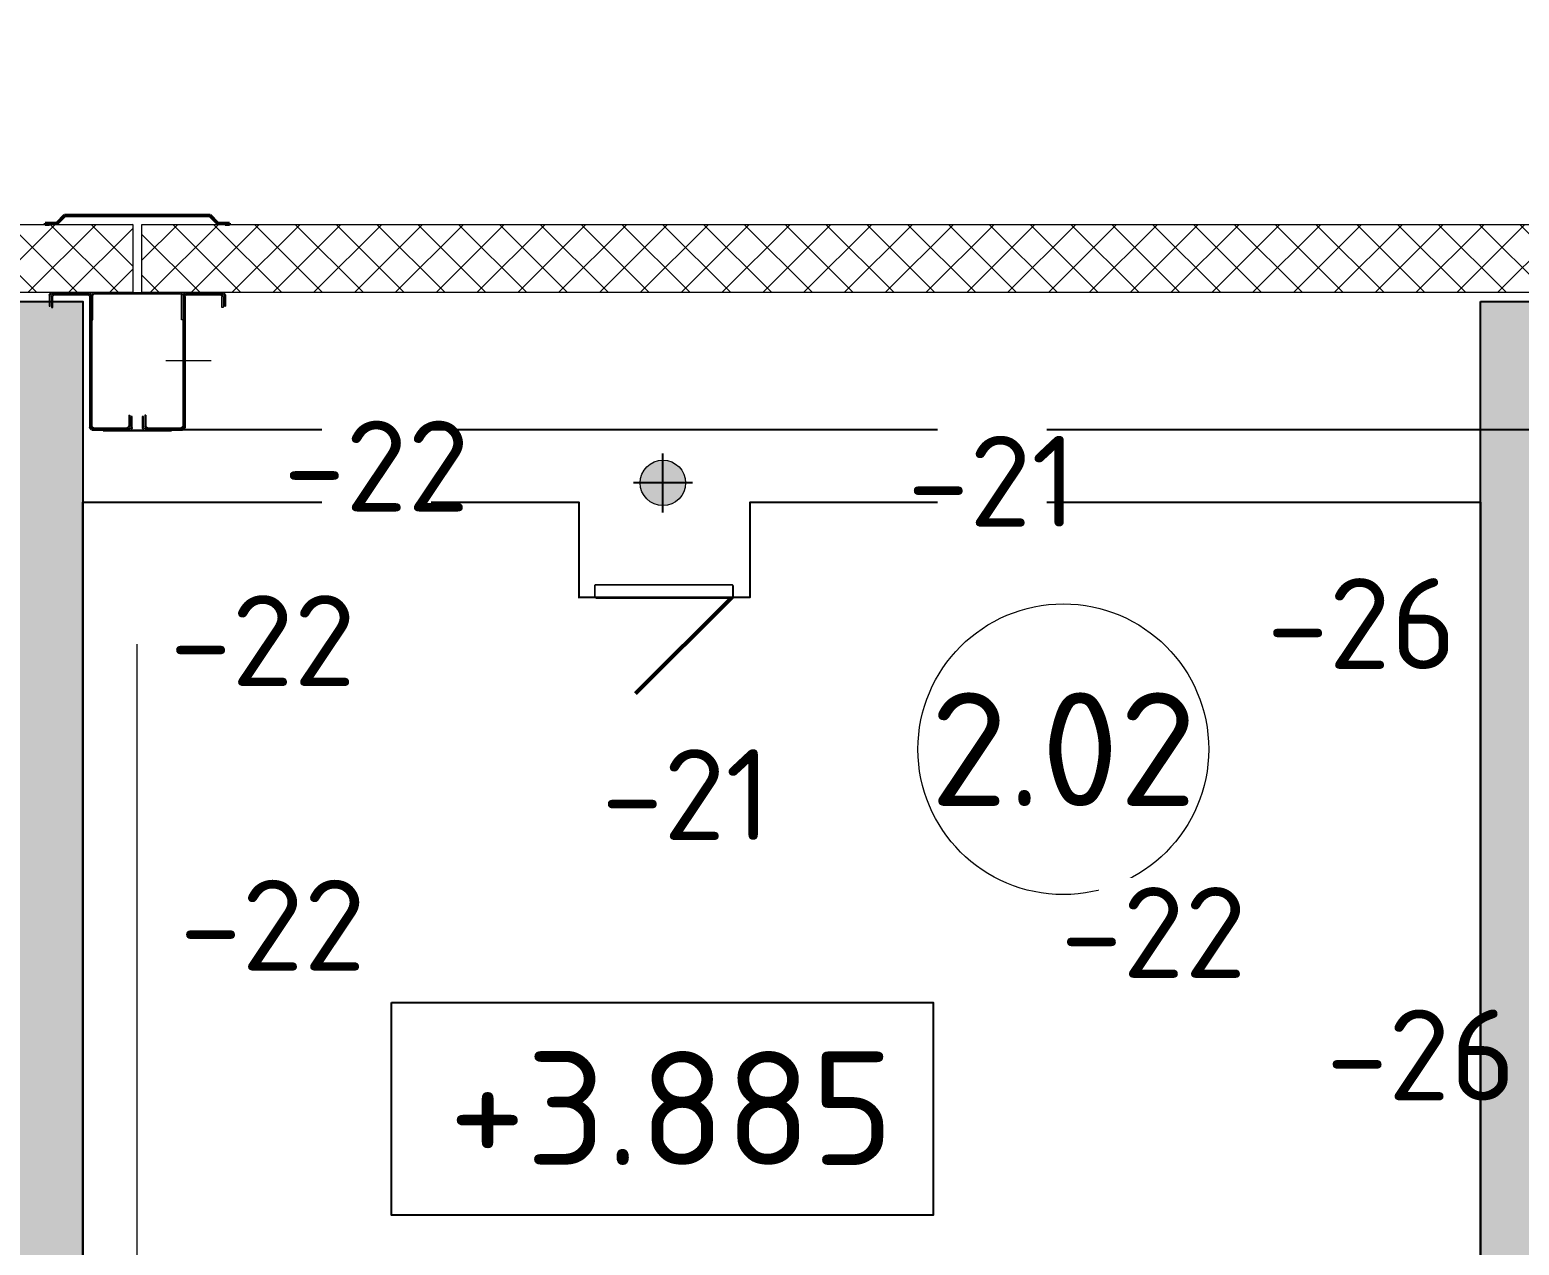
# Model space of a CAD drawing. Header units: metres. Extents: x -2111 to 158, y 19 to 1277.
# Drawn here: x 52.439 to 55.715, y 31.39 to 34.065 of the extents above; entities that cross this region are included whole.
import ezdxf
from ezdxf.enums import TextEntityAlignment as Align

# ---------------------------------------------------------------- set-up
doc = ezdxf.new("R2010")
doc.units = ezdxf.units.M
for name, pattern in [('CENTER', [20, 15, -1.7, 1.6, -1.7]), ('XKITLINE00', [0]), ('XKITLINE02', [4, 2, -2]), ('Xref_level ST-8$0$DASHDOT', [25.4, 12.7, -6.35, 0, -6.35])]:
    doc.linetypes.add(name, pattern=pattern)
for name, color, linetype in [('01', 123, 'Continuous'), ('высотные отклонения', 7, 'Continuous'), ('Средние', 142, 'Continuous'), ('Стены', 7, 'Continuous')]:
    doc.layers.add(name, color=color, linetype=linetype)
doc.layers.add('0_сети', color=7, linetype='Continuous', lineweight=0, transparency=0.7)
doc.layers.add('_5-1_Площадь помещений', color=2, linetype='Continuous', plot=False)
doc.layers.add('ГКЛ (контур)', color=255, linetype='Continuous', plot=False)
for name, color, linetype, lineweight in [('Part', 5, 'Continuous', 0), ('S-WALL-PATT', 7, 'Continuous', 0), ('Выноски', 7, 'Continuous', 15), ('Обобщенные модели', 7, 'Continuous', 18), ('Оси', 250, 'Xref_level ST-8$0$DASHDOT', 5), ('Стены штриховка', 7, 'Continuous', 9)]:
    doc.layers.add(name, color=color, linetype=linetype, lineweight=lineweight)
doc.styles.add('Норм 2.5', font='isocpeur.ttf', dxfattribs={"height": 2.5})

# ---------------------------------------------------------------- blocks, each defined once
blk = doc.blocks.new('Колонна К2')
at = {"layer": 'Part', "linetype": 'XKITLINE00', "lineweight": 0}
for p, q in [((-105, 146), (-104.9, 146.9)), ((-105, -141), (-105, 146)), ((-102.5, 146.6), (-102.5, 145.9)), ((-102.5, -141.1), (-102.5, 145.9)), ((-102.5, 143.6), (-102.4, 144.4)), ((-102.5, -143.4), (-102.5, 143.6)), ((-100, 144.1), (-100, 143.5)), ((-100, -143.5), (-100, 143.5)), ((-99.4, 152.4), (-98.5, 152.5)), ((-98.4, 150), (-99.1, 150)), ((-98.5, 152.5), (-17.5, 152.5)), ((-98.4, 150), (-17.6, 150)), ((-96.9, 149.9), (-96.1, 150)), ((-96, 147.5), (-96.6, 147.5)), ((-96.1, 150), (-22.9, 150)), ((-96, 147.5), (-23, 147.5)), ((-22.4, 147.5), (-23, 147.5)), ((-22.9, 150), (-22.1, 149.9)), ((-19, 143.5), (-19, 144.1)), ((-19, 120), (-19, 143.5)), ((-16.9, 150), (-17.6, 150)), ((-17.5, 152.5), (-16.6, 152.4)), ((-16.6, 144.4), (-16.5, 143.6)), ((-16.5, 120), (-16.5, 143.6)), ((-13.5, 145.9), (-13.5, 146.6)), ((-13.5, 122.5), (-13.5, 145.9)), ((-11.1, 146.9), (-11, 146)), ((-11, 146), (-11, 122.5)), ((11, 146), (11.1, 146.9)), ((11, 122.5), (11, 146)), ((13.5, 146.6), (13.5, 145.9)), ((13.5, 145.9), (13.5, 122.5)), ((16.5, 143.6), (16.6, 144.4)), ((16.5, 120), (16.5, 143.6)), ((16.6, 152.4), (17.5, 152.5)), ((17.6, 150), (16.9, 150)), ((17.5, 152.5), (98.5, 152.5)), ((17.6, 150), (98.4, 150)), ((19, 144.1), (19, 143.5)), ((19, 120), (19, 143.5)), ((22.1, 149.9), (22.9, 150)), ((23, 147.5), (22.4, 147.5)), ((22.9, 150), (96.1, 150)), ((23, 147.5), (96, 147.5)), ((96.6, 147.5), (96, 147.5)), ((96.1, 150), (96.9, 149.9)), ((99.1, 150), (98.4, 150)), ((98.5, 152.5), (99.4, 152.4)), ((100, 143.5), (100, 144.1)), ((100, -143.5), (100, 143.5)), ((102.4, 144.4), (102.5, 143.6)), ((102.5, 145.9), (102.5, 146.6)), ((102.5, -141.1), (102.5, 145.9)), ((102.5, -143.4), (102.5, 143.6)), ((104.9, 146.9), (105, 146)), ((105, -141), (105, 146)), ((-19, 120), (-16.5, 120)), ((-11, 122.5), (-13.5, 122.5)), ((13.5, 122.5), (11, 122.5)), ((19, 120), (16.5, 120)), ((-100, -143.5), (-100, -89.9)), ((-100, -89.9), (-97.5, -89.9)), ((-97.5, -89.9), (-97.5, -143.7)), ((100, -89.9), (97.5, -89.9)), ((97.5, -89.9), (97.5, -143.7)), ((100, -144), (100, -89.9)), ((-194, -143.5), (-194, -120)), ((-194, -120), (-191.5, -120)), ((-191.5, -120), (-191.5, -143.4)), ((-188.5, -117.5), (-186, -117.5)), ((-188.5, -141.1), (-188.5, -117.5)), ((-186, -117.5), (-186, -141)), ((188.5, -117.5), (186, -117.5)), ((186, -117.5), (186, -141)), ((188.5, -141.1), (188.5, -117.5)), ((191.5, -120), (191.5, -120)), ((191.5, -120), (191.5, -120)), ((191.5, -143.4), (191.5, -120)), ((191.5, -120), (194, -120)), ((194, -143.5), (194, -120)), ((-193.9, -144.4), (-194, -143.5)), ((-191.5, -143.4), (-191.5, -144.1)), ((-188.4, -141.9), (-188.5, -141.1)), ((-187.5, -150), (-188.4, -149.9)), ((-188.1, -147.5), (-187.4, -147.5)), ((-187.5, -150), (-106.5, -150)), ((-187.4, -147.5), (-106.6, -147.5)), ((-186, -141), (-186, -141.6)), ((-182.1, -147.5), (-182.9, -147.4)), ((-182.6, -145), (-182, -145)), ((-182.1, -147.5), (-108.9, -147.5)), ((-182, -145), (-109, -145)), ((-109, -145), (-108.4, -145)), ((-108.1, -147.4), (-108.9, -147.5)), ((-106.6, -147.5), (-105.9, -147.5)), ((-105.6, -149.9), (-106.5, -150)), ((-105, -141.6), (-105, -141)), ((-102.5, -141.1), (-102.6, -141.9)), ((-102.5, -144.1), (-102.5, -143.4)), ((-99.9, -144.4), (-100, -143.5)), ((-97.5, -143.4), (-97.5, -144.1)), ((-94.4, -149.9), (94.4, -149.9)), ((-94.1, -147.5), (94.1, -147.5)), ((97.5, -143.4), (97.5, -144.1)), ((99.9, -144.4), (100, -143.5)), ((100.1, -144.4), (100, -143.5)), ((102.6, -141.9), (102.5, -141.1)), ((102.5, -143.4), (102.5, -144.1)), ((105, -141), (105, -141.6)), ((106.5, -150), (105.6, -149.9)), ((105.9, -147.5), (106.6, -147.5)), ((106.5, -150), (187.5, -150)), ((106.6, -147.5), (187.4, -147.5)), ((108.9, -147.5), (108.1, -147.4)), ((108.4, -145), (109, -145)), ((108.9, -147.5), (182.1, -147.5)), ((109, -145), (182, -145)), ((182, -145), (182.6, -145)), ((182.9, -147.4), (182.1, -147.5)), ((186, -141.6), (186, -141)), ((187.4, -147.5), (188.1, -147.5)), ((188.4, -149.9), (187.5, -150)), ((188.5, -141.1), (188.4, -141.9)), ((191.5, -144.1), (191.5, -143.4)), ((194, -143.5), (193.9, -144.4))]:
    blk.add_line(p, q, dxfattribs=at)
at = {"layer": 'Part', "linetype": 'XKITLINE02', "lineweight": 0}
for p, q in [((-100, -140), (-100, 140)), ((100, -140), (100, 140))]:
    blk.add_line(p, q, dxfattribs=at)
at = {"layer": 'Part', "linetype": 'XKITLINE00', "lineweight": 0}
blk.add_lwpolyline([(-75, 152.5), (-75, 154.5), (75, 154.5), (75, 152.5), (-75, 152.5)], dxfattribs=at)
for centre, radius, start, end in [((-98.5, 146), 6.5, 98.1818, 171.8182), ((-98.5, 146), 3.99, 98.1818, 171.8182), ((-96, 143.5), 6.51, 98.1818, 171.8182), ((-96, 143.5), 4, 98.1818, 171.8182), ((-23, 143.5), 4, 8.1818, 81.8182), ((-23, 143.5), 6.51, 8.1818, 81.8182), ((-17.5, 146), 3.99, 8.1818, 81.8182), ((-17.5, 146), 6.5, 8.1818, 81.8182), ((17.5, 146), 6.5, 98.1818, 171.8182), ((17.5, 146), 3.99, 98.1818, 171.8182), ((23, 143.5), 6.51, 98.1818, 171.8182), ((23, 143.5), 4, 98.1818, 171.8182), ((96, 143.5), 4, 8.1818, 81.8182), ((96, 143.5), 6.51, 8.1818, 81.8182), ((98.5, 146), 3.99, 8.1818, 81.8182), ((98.5, 146), 6.5, 8.1818, 81.8182), ((-187.5, -143.5), 6.5, 188.1818, 261.8182), ((-187.5, -143.5), 3.99, 188.1818, 261.8182), ((-182, -141), 6.51, 188.1818, 261.8182), ((-182, -141), 4, 188.1818, 261.8182), ((-109, -141), 4, 278.1818, 351.8182), ((-109, -141), 6.51, 278.1818, 351.8182), ((-106.5, -143.5), 3.99, 278.1818, 351.8182), ((-106.5, -143.5), 6.5, 278.1818, 351.8182), ((-93.5, -143.5), 6.5, 188.1818, 261.8182), ((-93.5, -143.5), 3.99, 188.1818, 261.8182), ((93.5, -143.5), 3.99, 278.1818, 351.8182), ((93.5, -143.5), 6.5, 278.1818, 351.8182), ((106.5, -143.5), 6.5, 188.1818, 261.8182), ((106.5, -143.5), 3.99, 188.1818, 261.8182), ((109, -141), 6.51, 188.1818, 261.8182), ((109, -141), 4, 188.1818, 261.8182), ((182, -141), 4, 278.1818, 351.8182), ((182, -141), 6.51, 278.1818, 351.8182), ((187.5, -143.5), 3.99, 278.1818, 351.8182), ((187.5, -143.5), 6.5, 278.1818, 351.8182)]:
    blk.add_arc(centre, radius, start, end, dxfattribs=at)
blk = doc.blocks.new('*U22')
at = {"layer": 'S-WALL-PATT', "lineweight": 0, "true_color": 0x636466}
h = blk.add_hatch(dxfattribs=at)
h.set_pattern_fill('ANSI37', color=251, scale=20)
h.paths.add_polyline_path([(-150, 0), (0, 0), (0, 5980), (-150, 5980)])
at = {"color": 0}
blk.add_lwpolyline([(-150, 0), (0, 0), (0, 5980), (-150, 5980)], close=True, dxfattribs=at)
blk = doc.blocks.new('*U27')
at = {"layer": 'S-WALL-PATT', "lineweight": 0, "true_color": 0x636466}
h = blk.add_hatch(dxfattribs=at)
h.set_pattern_fill('ANSI37', color=251, scale=20)
h.paths.add_polyline_path([(-150, 0), (0, 0), (0, 890), (-150, 890)])
at = {"color": 0}
blk.add_lwpolyline([(-150, 0), (0, 0), (0, 890), (-150, 890)], close=True, dxfattribs=at)
blk = doc.blocks.new('*U276')
at = {"lineweight": 50}
for points in [[(150, 0), (-62.1, 212.1)], [(-150, 0), (150, 0), (150, -25), (-150, -25), (-150, 0)]]:
    blk.add_lwpolyline(points, dxfattribs=at)
blk.add_wipeout([(-150, 0), (150, 0), (150, -25), (-150, -25)])
blk = doc.blocks.new('320мм_ФЭ_Стена_Стык вертикальный')
at = {"layer": 'Обобщенные модели', "lineweight": 9}
h = blk.add_hatch(dxfattribs=at)
h.set_pattern_fill('FP_4', color=256, style=0, pattern_type=2)
h.set_pattern_definition([(45, (210, 7e-13), (-106.066, 106.066), [])])
h.paths.add_polyline_path([(27265, -295), (27282, -278), (27281.6, -277), (27264.6, -294), (27155.4, -294), (27138.4, -277), (27138, -278), (27155, -295)], flags=0)
h.paths.add_polyline_path([(27307, -276), (27308, -275), (27298, -276)], flags=0)
h.paths.add_polyline_path([(27122, -276), (27122, -275), (27113, -276)], flags=0)
at = {"layer": 'Обобщенные модели', "lineweight": 40}
for p, q in [((26912, -275), (26902, -275)), ((26902, -275), (26902, -278)), ((26902, -278), (26928, -278)), ((26903, -277), (26903, -276)), ((26903, -276), (26912, -276)), ((26928.4, -277), (26903, -277)), ((26912, -276), (26912, -275)), ((26928, -278), (26945, -295)), ((26945.4, -294), (26928.4, -277)), ((27281.6, -277), (27264.6, -294)), ((27265, -295), (27282, -278)), ((27307, -277), (27281.6, -277)), ((27282, -278), (27308, -278)), ((27308, -275), (27298, -275)), ((27298, -275), (27298, -276)), ((27298, -276), (27307, -276)), ((27307, -276), (27307, -277)), ((27308, -278), (27308, -275))]:
    blk.add_line(p, q, dxfattribs=at)
for points in [[(26945.4, -294), (27264.6, -294)], [(26945, -295), (27265, -295)]]:
    blk.add_lwpolyline(points, dxfattribs=at)
blk = doc.blocks.new('axis_name')
at = {"lineweight": 9}
blk.add_circle((0, 0), 3.198, dxfattribs=at)
at = {"style": 'Норм 2.5'}
blk.add_attdef('AXIS_NAME', text='', height=2.5, dxfattribs=at).set_placement((0, 0), align=Align.MIDDLE_CENTER)
blk = doc.blocks.new('Проектная_отметка')
blk.add_wipeout([(0, 0), (0, 4.676), (11.917, 4.676), (11.917, 0)])
blk.add_lwpolyline([(0, 4.676), (11.917, 4.676), (11.917, 0), (0, 0)], close=True)
at = {"style": 'Норм 2.5'}
blk.add_attdef('ОТМЕТКА', text='', height=2.5, dxfattribs=at).set_placement((6.151, 2.353), align=Align.MIDDLE_CENTER)

msp = doc.modelspace()

# ---------------------------------------------------------------- hatches: boundary and pattern name
at = {"layer": '0_сети'}
h = msp.add_hatch(color=94, dxfattribs=at)
h.dxf.hatch_style = 1
h.paths.add_polyline_path([(53.7818, 33.0677, 1), (53.8818, 33.0677, 1)])
at = {"layer": 'Стены штриховка'}
h = msp.add_hatch(dxfattribs=at)
h.set_pattern_fill('ASHLER', color=256, scale=0.2, angle=270, pattern_type=2)
h.set_pattern_definition([(315, (-64.61928, 21.65926), (0.07071068, 0.07071068), []), (315, (-64.54858, 21.65926), (0.07071068, 0.07071068), [0.05, -0.05])])
h.paths.add_polyline_path([(52.5555, 33.4672), (52.4055, 33.4672), (52.4055, 29.6072), (52.5555, 29.6072)])
h.paths.add_polyline_path([(55.7806, 33.4668), (55.6305, 33.4668), (55.6305, 29.6068), (55.7806, 29.6068)])
h.paths.add_polyline_path([(57.3906, 33.4668), (57.2406, 33.4668), (57.2406, 29.6068), (57.3906, 29.6068)])
h.paths.add_polyline_path([(59.0305, 33.4667), (58.8805, 33.4667), (58.8805, 29.6067), (59.0305, 29.6067)])
h.paths.add_polyline_path([(64.5706, 33.4665), (64.4205, 33.4665), (64.4205, 29.6065), (64.5706, 29.6065)])
h.paths.add_polyline_path([(67.7056, 33.4665), (67.5556, 33.4665), (67.5556, 29.6065), (67.7056, 29.6065)])

# ---------------------------------------------------------------- linework, layer by layer
for points in [[(53.8318, 33.0027), (53.8318, 33.1327)], [(53.8969, 33.0677), (53.7668, 33.0677)]]:
    msp.add_lwpolyline(points)
at = {"layer": '0_сети'}
msp.add_circle((53.8318, 33.0677), 0.05, dxfattribs=at)
at = {"layer": 'Оси'}
for p, q in [((52.6756, 20.0131), (52.6756, 34.0648)), ((71.8881, 33.3365), (24.6804, 33.3365))]:
    msp.add_line(p, q, dxfattribs=at)
at = {"layer": 'Средние', "linetype": 'CENTER'}
msp.add_line((52.7526, 33.1855), (58.5896, 33.1855), dxfattribs=at)
at = {"layer": 'Стены'}
for points in [[(52.4055, 33.4672), (52.5555, 33.4672), (52.5555, 29.6072), (52.4055, 29.6072)], [(55.6305, 33.4668), (55.7806, 33.4668), (55.7806, 29.6068), (55.6305, 29.6068)]]:
    msp.add_lwpolyline(points, close=True, dxfattribs=at)

# ---------------------------------------------------------------- block references
at = {"color": 1, "xscale": -0.001, "yscale": 0.001, "zscale": 0.001, "rotation": 180}
msp.add_blockref('Колонна К2', (52.6756, 33.3365), dxfattribs=at)
at = {"layer": '01', "xscale": 0.1, "yscale": 0.1, "zscale": 0.1}
msp.add_blockref('axis_name', (54.7126, 32.4817), dxfattribs=at).add_auto_attribs({'AXIS_NAME': '2.02'})
at = {"layer": 'Выноски', "xscale": -0.001, "yscale": 0.001, "zscale": 0.001, "rotation": 90}
for name, p in [('*U27', (52.6656, 33.4865)), ('*U22', (58.6656, 33.4865))]:
    msp.add_blockref(name, p, dxfattribs=at)
at = {"layer": 'Обобщенные модели', "xscale": -0.001, "yscale": 0.001, "zscale": 0.001, "rotation": 180}
msp.add_blockref('320мм_ФЭ_Стена_Стык вертикальный', (25.5706, 33.3615), dxfattribs=at)

# ---------------------------------------------------------------- next in the draw order: block references
at = {"xscale": -0.001, "yscale": 0.001, "zscale": 0.001, "rotation": 180}
msp.add_blockref('*U276', (53.8339, 32.8166), dxfattribs=at)

# ---------------------------------------------------------------- next in the draw order: linework, layer by layer
at = {"layer": '_5-1_Площадь помещений'}
msp.add_lwpolyline([(52.5555, 30.7415), (52.5555, 33.0256), (53.6469, 33.0256), (53.6469, 32.8166), (54.0238, 32.8166), (54.0238, 33.0256), (55.6305, 33.0256), (55.6305, 29.6068), (53.9406, 29.6072), (53.9406, 30.7415), (52.5555, 30.7415)], dxfattribs=at)
at = {"layer": 'ГКЛ (контур)', "color": 94}
msp.add_lwpolyline([(52.5555, 33.0256), (53.6469, 33.0256), (53.6469, 32.8157), (54.0238, 32.8166), (54.0238, 33.0256), (55.6305, 33.0256)], dxfattribs=at)

# ---------------------------------------------------------------- next in the draw order: block references
at = {"layer": '01', "xscale": 0.1, "yscale": 0.1, "zscale": 0.1}
msp.add_blockref('Проектная_отметка', (53.2349, 31.4566, -20.644), dxfattribs=at).add_auto_attribs({'ОТМЕТКА': '+3.885'})

# ---------------------------------------------------------------- next in the draw order: texts
at = {"layer": 'высотные отклонения', "char_height": 0.2, "width": 0.2, "attachment_point": 5, "style": 'Норм 2.5', "bg_fill": 3, "box_fill_scale": 1.1, "bg_fill_color": 256, "bg_fill_true_color": 13158600, "bg_fill_transparency": 0}
for s, insert in [('-22', (53.2015, 33.1047, 24.5281)), ('-21', (54.5558, 33.0713, 24.5294)), ('-26', (55.3687, 32.7582, 24.5241)), ('-22', (52.9514, 32.7207, 24.5282)), ('-21', (53.8828, 32.3818, 24.5294)), ('-22', (52.9733, 32.0944, 49.0558)), ('-22', (54.911, 32.0784, 24.5277)), ('-26', (55.4995, 31.809, 24.5245))]:
    msp.add_mtext(s, dxfattribs=dict(at, insert=insert))

doc.saveas('drawing.dxf')
